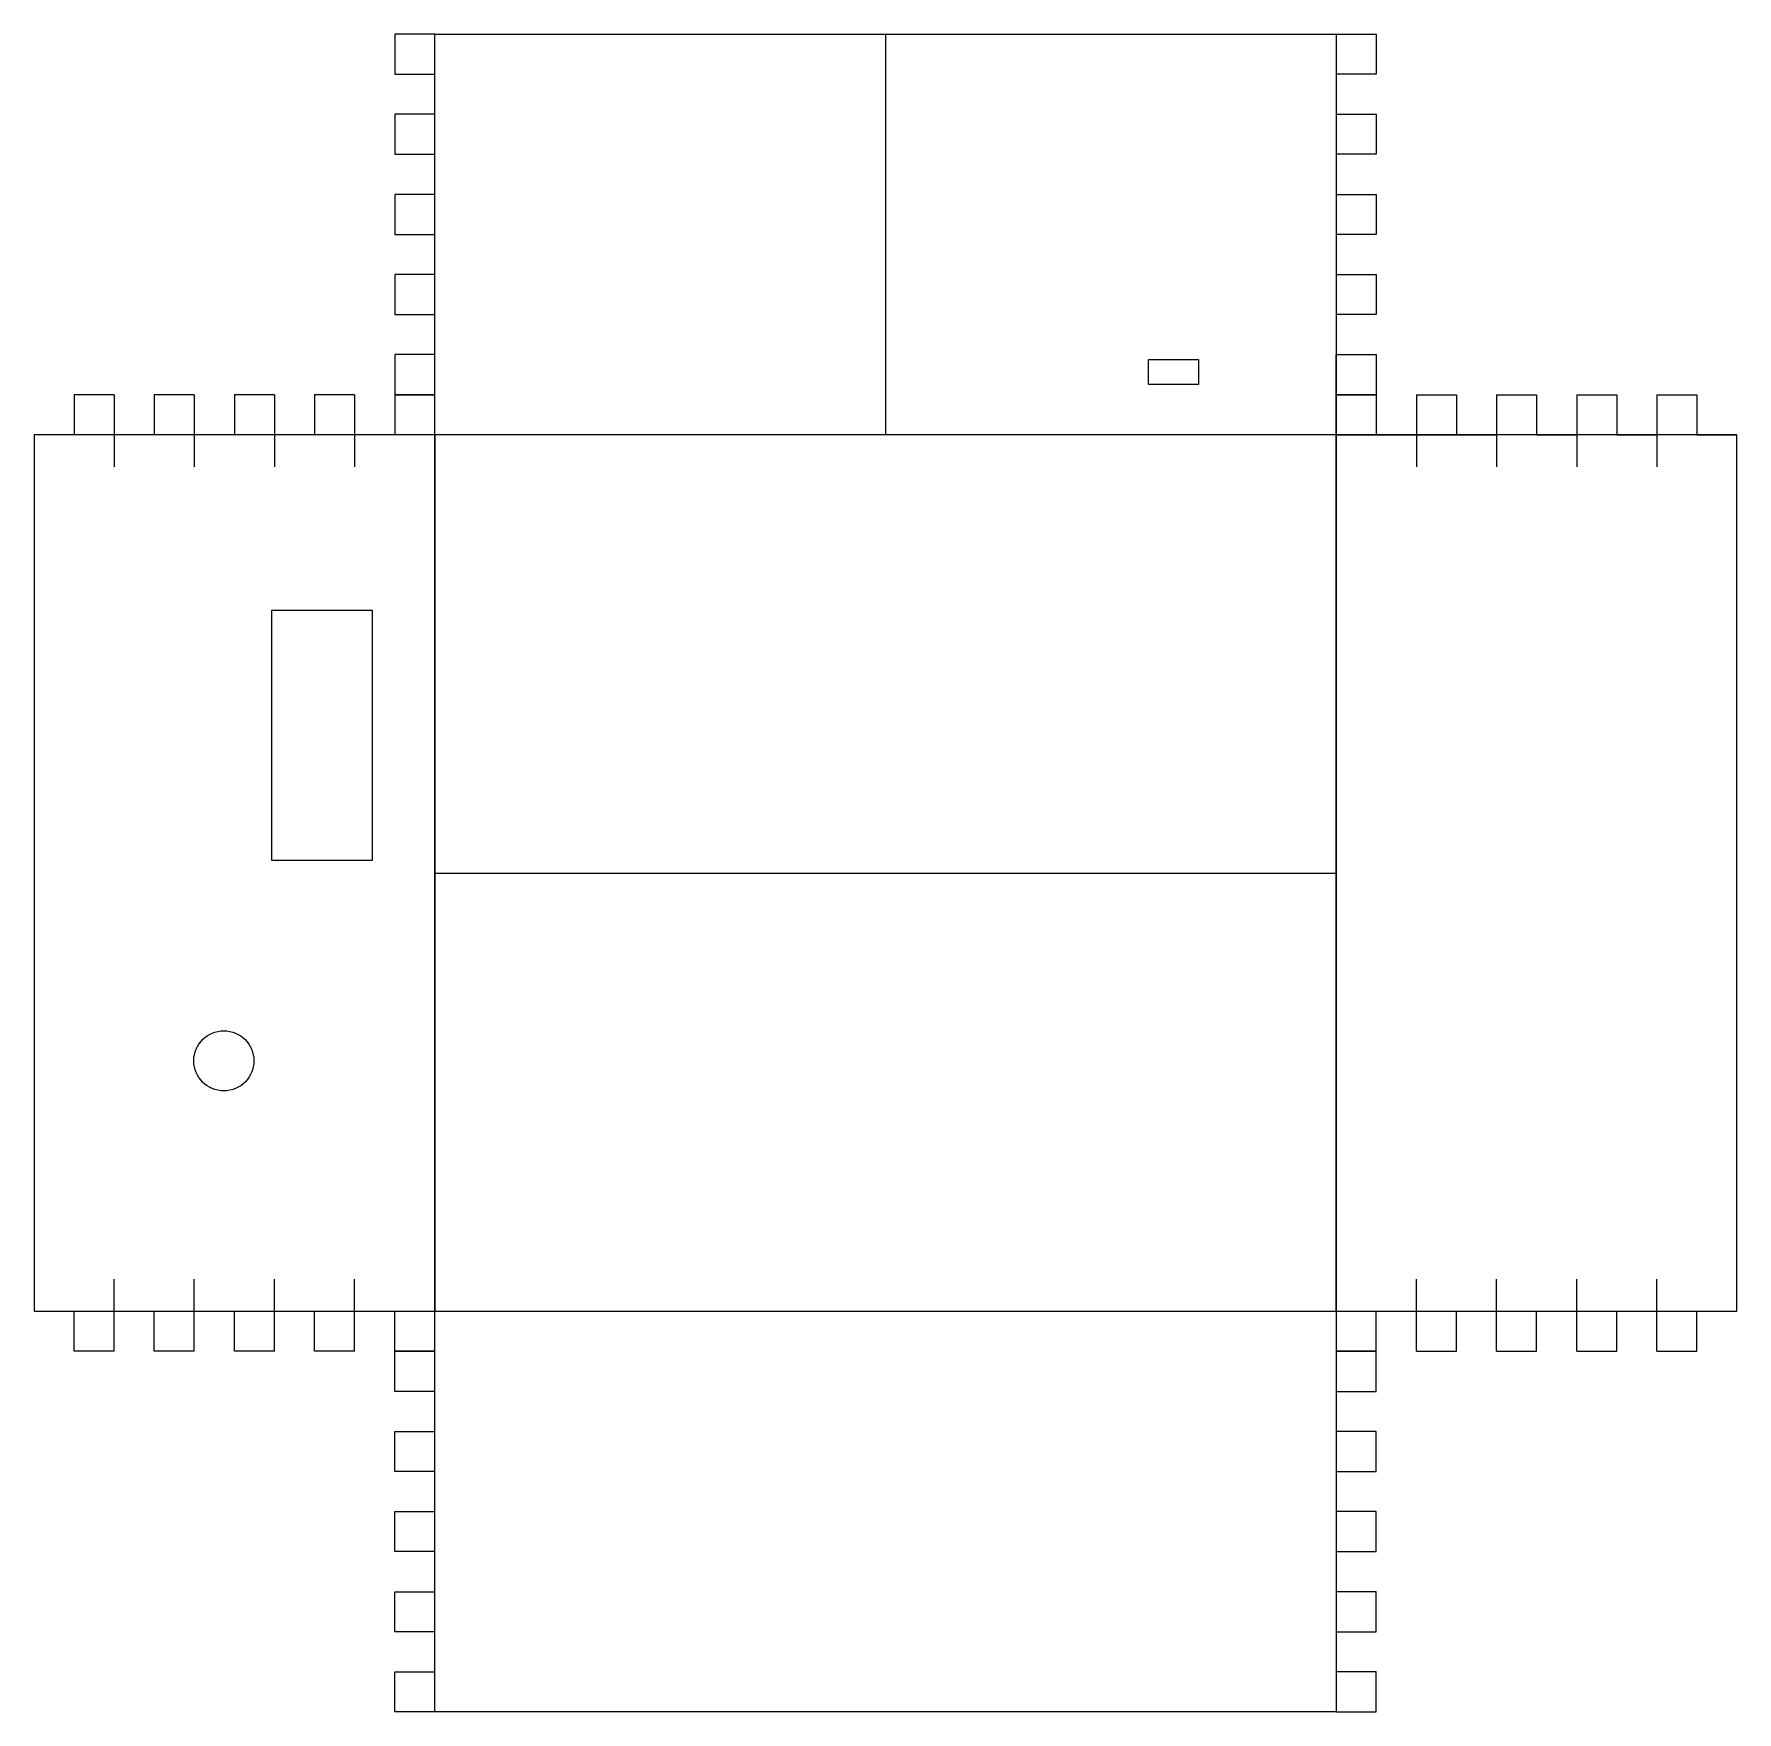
# Model space of a CAD drawing. Header units: millimetres. Extents: x -80 to 260, y -80 to 255.
import ezdxf

# ---------------------------------------------------------------- set-up
doc = ezdxf.new("R2010")
doc.units = ezdxf.units.MM
doc.header["$MEASUREMENT"] = 0
doc.layers.add('lock in v4_Sketch1', color=7, linetype='Continuous')

msp = doc.modelspace()

# ---------------------------------------------------------------- linework, layer by layer
at = {"layer": 'lock in v4_Sketch1'}
for p, q in [((0, 255), (-8, 255)), ((-8, 255), (-8, 247)), ((0, 175), (0, 255)), ((0, 255), (180, 255)), ((90, 255), (90, 175)), ((180, 255), (180, 175)), ((180, 255), (188, 255)), ((188, 255), (188, 247)), ((-8, 247), (0, 247)), ((188, 247), (180, 247)), ((180, 247), (180, 239)), ((-8, 239), (-8, 231)), ((0, 239), (-8, 239)), ((180, 239), (188, 239)), ((188, 239), (188, 231)), ((-8, 231), (0, 231)), ((188, 231), (180, 231)), ((180, 231), (180, 223)), ((0, 223), (-8, 223)), ((-8, 223), (-8, 215)), ((180, 223), (188, 223)), ((188, 223), (188, 215)), ((-8, 215), (0, 215)), ((188, 215), (180, 215)), ((180, 215), (180, 207)), ((-8, 207), (-8, 199)), ((0, 207), (-8, 207)), ((180, 207), (188, 207)), ((188, 207), (188, 199)), ((-8, 199), (0, 199)), ((188, 199), (180, 199)), ((180, 199), (180, 191)), ((0, 191), (-8, 191)), ((-8, 191), (-8, 183)), ((180, 191), (188, 191)), ((180, 183), (180, 191)), ((188, 191), (188, 183)), ((142.5, 185), (142.5, 190)), ((142.5, 190), (152.5, 190)), ((152.5, 190), (152.5, 185)), ((152.5, 185), (142.5, 185)), ((-72, 183), (-72, 175)), ((-64, 183), (-72, 183)), ((-64, 183), (-64, 168.57)), ((-48, 183), (-56, 183)), ((-56, 183), (-56, 175)), ((-48, 183), (-48, 168.57)), ((-40, 183), (-40, 175)), ((-32, 183), (-40, 183)), ((-32, 183), (-32, 168.57)), ((-16, 183), (-24, 183)), ((-24, 183), (-24, 175)), ((-16, 183), (-16, 168.57)), ((-8, 183), (0, 183)), ((-8, 183), (-8, 175)), ((0, 183), (-8, 183)), ((180, 183), (188, 183)), ((180, 183), (180, 175)), ((180, 183), (180, 168.57)), ((180, 175), (180, 183)), ((180, 168.57), (180, 183)), ((188, 183), (180, 183)), ((180, 183), (180, 175)), ((188, 183), (188, 175)), ((196, 183), (204, 183)), ((196, 183), (196, 168.57)), ((204, 183), (204, 175)), ((212, 183), (212, 168.57)), ((212, 183), (220, 183)), ((220, 183), (220, 175)), ((228, 183), (228, 168.57)), ((228, 183), (236, 183)), ((236, 183), (236, 175)), ((244, 183), (244, 168.57)), ((244, 183), (252, 183)), ((252, 183), (252, 175)), ((-80, 175), (-80, 0)), ((0, 175), (-80, 175)), ((180, 175), (0, 175)), ((0, 175), (0, 0)), ((180, 175), (0, 175)), ((0, 0), (0, 175)), ((180, 175), (180, 0)), ((260, 175), (180, 175)), ((180, 0), (180, 175)), ((180, 175), (180, 144.62)), ((188, 175), (180, 175)), ((180, 175), (188, 175)), ((188, 175), (206.22, 175)), ((188, 175), (196, 175)), ((204, 175), (212, 175)), ((220, 175), (228, 175)), ((236, 175), (244, 175)), ((252, 175), (260, 175)), ((260, 0), (260, 175)), ((-32.5, 140), (-12.5, 140)), ((-32.5, 90), (-32.5, 140)), ((-12.5, 140), (-12.5, 90)), ((-12.5, 90), (-32.5, 90)), ((0, 87.5), (180, 87.5)), ((-64, -8), (-64, 6.43)), ((-48, -8), (-48, 6.43)), ((-32, -8), (-32, 6.43)), ((-16, -8), (-16, 6.43)), ((196, -8), (196, 6.43)), ((212, -8), (212, 6.43)), ((228, -8), (228, 6.43)), ((244, -8), (244, 6.43)), ((-80, 0), (0, 0)), ((0, 0), (180, 0)), ((0, 0), (180, 0)), ((0, -80), (0, 0)), ((180, 0), (260, 0)), ((180, 0), (180, -80)), ((188, -8), (188, 0)), ((204, -8), (204, 0)), ((220, -8), (220, 0)), ((236, -8), (236, 0)), ((252, -8), (252, 0)), ((-72, -8), (-72, 0)), ((-56, -8), (-56, 0)), ((-40, -8), (-40, 0)), ((-24, -8), (-24, 0)), ((-8, -8), (-8, 0)), ((-64, -8), (-72, -8)), ((-48, -8), (-56, -8)), ((-32, -8), (-40, -8)), ((-16, -8), (-24, -8)), ((-8, -16), (-8, -8)), ((-8, -8), (0, -8)), ((0, -8), (-8, -8)), ((188, -8), (180, -8)), ((180, -8), (188, -8)), ((188, -16), (188, -8)), ((196, -8), (204, -8)), ((212, -8), (220, -8)), ((228, -8), (236, -8)), ((244, -8), (252, -8)), ((0, -16), (-8, -16)), ((180, -16), (188, -16)), ((-8, -24), (0, -24)), ((-8, -32), (-8, -24)), ((188, -24), (180, -24)), ((188, -32), (188, -24)), ((0, -32), (-8, -32)), ((180, -32), (188, -32)), ((-8, -40), (0, -40)), ((-8, -48), (-8, -40)), ((188, -40), (180, -40)), ((188, -48), (188, -40)), ((0, -48), (-8, -48)), ((180, -48), (188, -48)), ((-8, -64), (-8, -56)), ((-8, -56), (0, -56)), ((188, -56), (180, -56)), ((188, -64), (188, -56)), ((0, -64), (-8, -64)), ((180, -64), (188, -64)), ((-8, -80), (-8, -72)), ((-8, -72), (0, -72)), ((188, -72), (180, -72)), ((188, -80), (188, -72)), ((0, -80), (-8, -80)), ((180, -80), (0, -80)), ((180, -80), (188, -80))]:
    msp.add_line(p, q, dxfattribs=at)
msp.add_circle((-42.1, 50), 6, dxfattribs=at)
msp.add_point((0, 0), dxfattribs=at)

doc.saveas('drawing.dxf')
